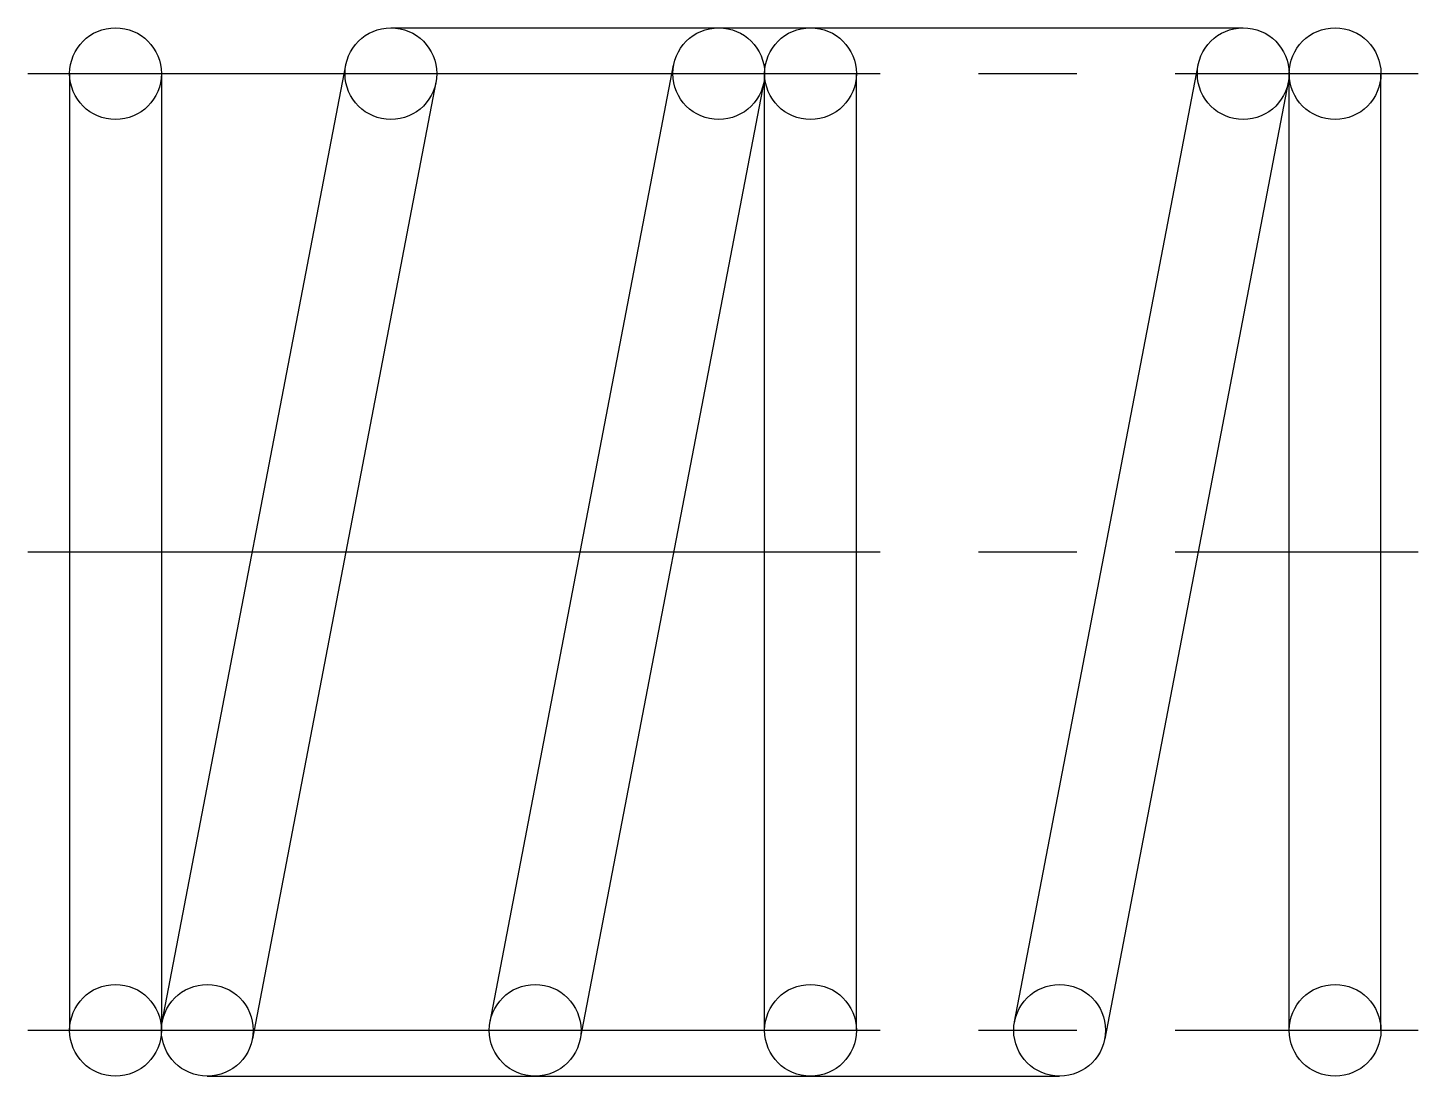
# Model space of a CAD drawing. Extents: x 1 to 16.3, y 1 to 14.7.
# Drawn here: x 11.03 to 16.33, y 10.72 to 14.72 of the extents above; entities outside this region: 2.
import ezdxf

# ---------------------------------------------------------------- set-up
doc = ezdxf.new("R2010")
doc.units = 0
doc.header["$LTSCALE"] = 0.25
doc.linetypes.add('CENTER', pattern=[17.5, 13, -1.5, 1.5, -1.5])
doc.linetypes.add('PHANTOM', pattern=[63.5, 31.75, -6.35, 6.35, -6.35, 6.35, -6.35])
doc.layers.get('0').update_dxf_attribs({"linetype": 'CONTINUOUS'})
doc.layers.add('CENTER', color=1, linetype='CENTER')

msp = doc.modelspace()

# ---------------------------------------------------------------- linework, layer by layer
at = {"color": 3, "linetype": 'PHANTOM'}
for p, q in [((12.4161, 14.7221), (15.6661, 14.7221)), ((12.7942, 10.93), (13.4942, 14.58)), ((13.8411, 10.8971), (13.8411, 14.5471)), ((14.1911, 10.8971), (14.1911, 14.5471)), ((13.838, 14.5141), (13.138, 10.8641)), ((11.7161, 10.7221), (14.9661, 10.7221))]:
    msp.add_line(p, q, dxfattribs=at)
for p, q in [((11.5442, 10.93), (12.2442, 14.58)), ((14.7942, 10.93), (15.4942, 14.58)), ((11.1911, 14.5471), (11.1911, 10.8971)), ((11.5411, 14.5471), (11.5411, 10.8971)), ((15.8411, 10.8971), (15.8411, 14.5471)), ((16.1911, 10.8971), (16.1911, 14.5471)), ((12.588, 14.5141), (11.888, 10.8641)), ((15.838, 14.5141), (15.138, 10.8641)), ((11.1911, 13.6346), (11.1911, 13.6347)), ((11.1911, 12.7221), (11.1912, 12.7221))]:
    msp.add_line(p, q)
for centre in [(11.3661, 14.5471), (12.4161, 14.5471), (15.6661, 14.5471), (16.0161, 14.5471), (11.3661, 10.8971), (11.7161, 10.8971), (14.9661, 10.8971), (16.0161, 10.8971)]:
    msp.add_circle(centre, 0.175)
for centre in [(13.6661, 14.5471), (14.0161, 14.5471), (12.9661, 10.8971), (14.0161, 10.8971)]:
    msp.add_circle(centre, 0.175, dxfattribs=at)
at = {"layer": 'CENTER', "color": 1, "linetype": 'CENTER'}
for p, q in [((11.0316, 14.5471), (16.3332, 14.5471)), ((11.0316, 12.7221), (16.3332, 12.7221)), ((11.0316, 10.8971), (16.3332, 10.8971))]:
    msp.add_line(p, q, dxfattribs=at)

# ---------------------------------------------------------------- texts
for s, p in [('UL4-5', (1, 2.5)), ('UL04', (1, 1))]:
    msp.add_text(s, height=0.4).set_placement(p)

doc.saveas('drawing.dxf')
